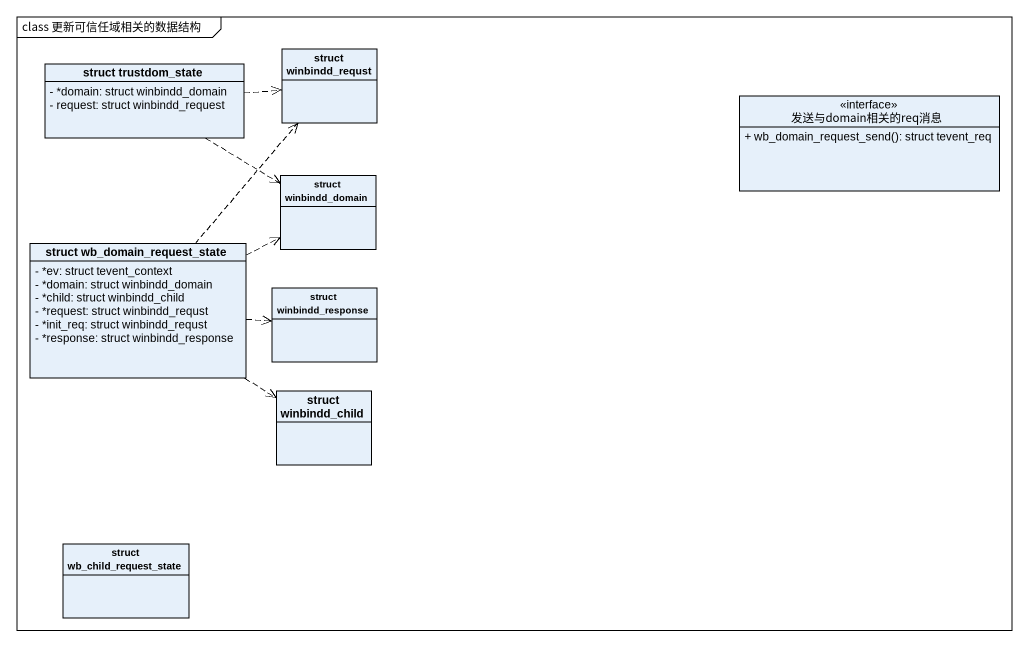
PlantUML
@startuml
mainframe class 更新可信任域相关的数据结构
hide circle
hide empty members
skinparam classAttributeIconSize 0
class "struct winbindd_requst" as struct_winbindd_requst
class "struct trustdom_state" as struct_trustdom_state {
  - *domain: struct winbindd_domain
  - request: struct winbindd_request
}
interface 发送与domain相关的req消息 {
  + wb_domain_request_send(): struct tevent_req
}
class "struct winbindd_domain" as struct_winbindd_domain
class "struct wb_domain_request_state" as struct_wb_domain_request {
  - *ev: struct tevent_context
  - *domain: struct winbindd_domain
  - *child: struct winbindd_child
  - *request: struct winbindd_requst
  - *init_req: struct winbindd_requst
  - *response: struct winbindd_response
}
class "struct winbindd_response" as struct_winbindd_response
class "struct winbindd_child" as struct_winbindd_child
class "struct wb_child_request_state" as struct_wb_child_request
struct_trustdom_state .right.> struct_winbindd_requst
struct_trustdom_state ..> struct_winbindd_domain
struct_wb_domain_request .up.> struct_winbindd_requst
struct_wb_domain_request .right.> struct_winbindd_domain
struct_wb_domain_request .right.> struct_winbindd_response
struct_wb_domain_request ..> struct_winbindd_child
@enduml
